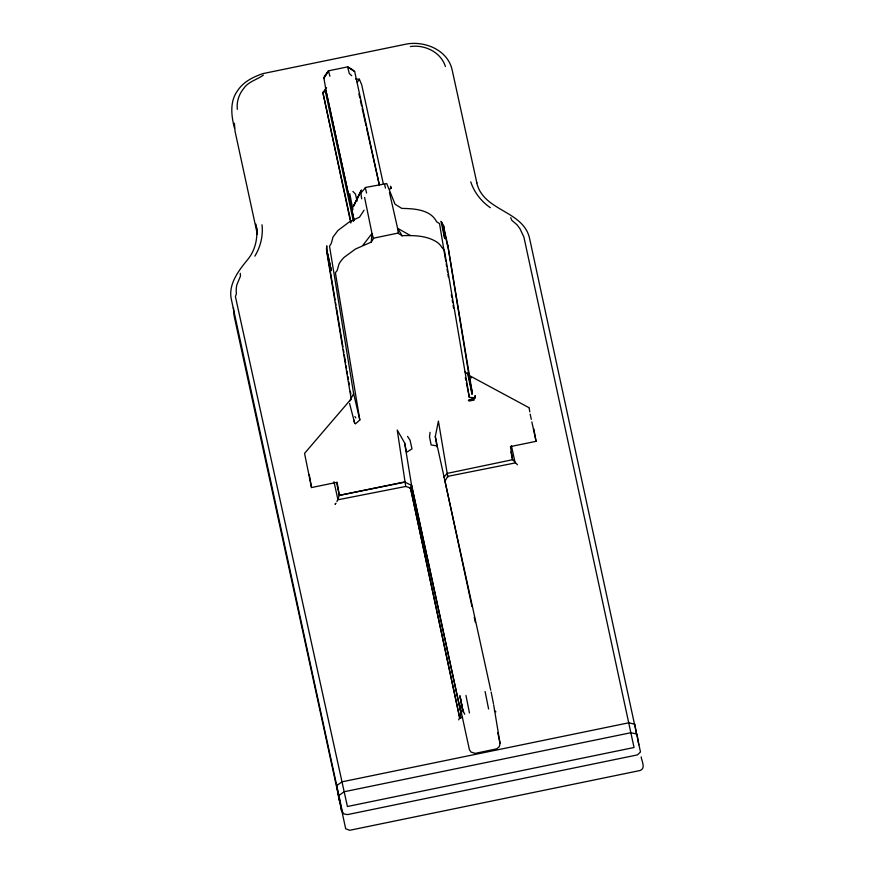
<?xml version="1.0" encoding="UTF-8"?>
<svg xmlns="http://www.w3.org/2000/svg" width="874" height="874" viewBox="0 0 874 874"><rect width="100%" height="100%" fill="white"/><g stroke="black" fill="none" stroke-linecap="round" stroke-linejoin="round"><path stroke-width="1.31" d="M351.25 399.626L351.272 397.714M529.141 407.765L469.677 375.744L464.924 371.734M234.374 123.245L235.073 131.428L257.393 234.494M233.424 307.659L234.057 315.601L345.711 828.803L349.742 830.278L639.997 770.529C646.126 768.53 641.571 760.861 641.166 756.873M329.891 76.246L328.493 70.816L323.937 78.037L328.493 70.816L347.623 66.872L354.669 71.537L379.185 184.196M354.615 71.45L347.623 66.872L349.272 73.449L351.719 75.71M472.255 392.415L472.026 394.119L447.783 245.496L443.446 225.514M350.201 400.063L304.545 453.387L311.515 487.55L337.156 482.273L339.331 495.372L336.938 501.61M355.379 423.923L359.826 420.001L335.387 272.721L337.156 270.547L339.014 264.003A51.774 23.707 -12.8 0 1 344.17 257.306L355.543 249.003L371.264 242.098L371.996 233.522L364.611 197.491M361.683 198.824L360.634 191.909M437.055 447.182L435.296 436.563L438.409 421.093L447.859 477.291M430.074 432.346L429.505 436.727L431.133 444.942L437.273 445.969L435.296 436.563M458.708 719.87L461.111 713.654L459.604 704.575L469.425 749.75L470.988 752.033L475.172 753.377L496.782 748.821L499.349 746.56L500.07 743.446L493.657 704.761M409.884 488.38L411.599 485.376L404.607 442.878L397.244 430.052L405.722 486.457L410.485 487.943L459.735 718.057L462.368 717.488M360.962 190.925L353.238 206.756L361.465 190.04L353.664 205.816M389.924 189.352L391.006 187.167L391.29 188.139M349.687 401.057L353.631 393.639L329.52 246.173L331.279 243.431L333.016 237.04L337.921 230.496L348.792 222.324L359.542 217.091L364.087 210.186M254.858 256.158C260.507 246.829 263.282 235.707 262.014 224.815M324.298 76.333L328.515 71.209M371.264 242.098L373.482 238.438L374.804 237.914L396.37 233.424A6.883 3.048 -12.2 0 1 398.271 233.336L402.226 235.838L397.583 228.256L389.454 192.389M357.248 82.309L359.345 79.206L355.598 78.988M350.802 223.001L322.888 92.578L326.548 87.564M362.819 245.365L371.996 233.522L373.482 238.438M443.926 477.171L447.117 473.402L512.601 459.702L517.463 464.771M360.481 193.449L365.354 187.921M263.347 75.12C257.076 79.763 248.271 81.533 243.573 88.645C238.897 94.37 236.428 101.952 237.346 109.337M350.944 222.018L322.888 92.578L325.259 90.951L325.773 87.651M322.888 92.578L325.259 90.951L353.413 221.34M474.822 398.675L468.398 400.379L475.063 397.692L475.128 395.78L475.063 397.692L469.36 397.43L466.399 382.856M365.179 187.517L386.734 183.562L394.764 203.5M533.817 428.872L536.068 441.326L510.427 446.603L512.601 459.702L510.919 451.945M336.523 482.437L339.331 495.372L404.848 481.88M459.921 717.674L462.575 717.128M339.331 495.372L404.891 482.153L411.599 485.376L461.111 713.654L411.599 485.376M405.722 486.457L337.954 499.775L333.977 481.716M468.977 401.046L474.189 400.074M410.409 46.551C424.709 44.377 440.944 52.156 445.401 66.511M401.57 235.685C413.468 235.314 426.239 235.412 436.672 241.934A50.9 23.38 -11.9 0 1 441.567 246.96L444.396 250.412L469.36 397.43M347.644 67.265L352.703 69.723M410.452 235.565L397.583 228.256L398.271 233.336M395.103 204.265L401.778 208.405C413.97 208.624 430.401 209.399 436.618 221.745L439.546 223.646L445.762 261.129M490.325 207.695C481.301 201.413 474.145 192.356 470.758 181.847M495.929 711.862L494.345 710.584M352.899 191.417L355.467 194.115L357.084 201.086M407.557 436.377L410.037 440.201L412.004 448.886L406.574 452.295L404.607 442.878M354.92 416.57L355.805 417.903M323.937 77.775L324.188 78.605M464.728 714.287L462.75 709.906L460.434 698.337M359.345 79.206L361.716 84.8L383.26 183.529M390.514 186.249L391.41 188.434M510.733 217.648L511.716 220.215L517.124 224.913L519.921 228.66L523.897 237.018L634.043 747.51L347.415 806.505L235.39 296.483L236.395 293.872L236.231 291.566A31.246 27.706 -8.6 0 1 236.887 284.738L240.492 276.042L240.274 273.311M476.691 182.458C482.885 211.475 523.45 210.142 529.633 238.613L640.489 751.99L637.408 754.907L347.524 814.601L343.897 813.923L342.368 811.662L231.435 299.76C227.819 284.411 238.744 270.481 247.757 259.48C254.979 250.783 257.775 238.897 256.639 227.753M352.91 209.531L349.731 193.58M443.992 227.633L443.337 225.033M353.741 419.738L354.702 423.224L349.556 403.449M476.843 182.885L452.24 70.313C448.078 50.364 425.638 40.892 406.989 43.951L262.943 73.602C253.154 76.923 243.289 81.828 237.499 90.798C229.556 101.635 231.304 116.056 234.516 128.238M384.593 184.392L385.478 188.052M365.463 188.336L366.577 193.001M353.631 393.639L359.826 420.001M447.707 246.402L443.074 225.678L444.068 227.983M358.919 93.933L359.815 97.943M360.405 100.543L361.607 105.907M362.186 108.485L366.064 125.823M366.632 128.336L379.392 185.244M329.935 264.188L326.745 249.942L326.756 245.823L326.515 249.046M330.514 266.778L331.377 270.667L326.745 249.942L335.07 299.782M468.431 375.317L472.189 392.262L447.761 244.993M490.751 690.22L437.645 447.717M530.179 414.156L531.294 419.334M531.862 421.923L536.068 441.326M511.432 445.729L515.157 462.947L447.674 476.363L444.997 481.17L471.96 606.545M474.254 617.219L475.401 622.55M497.765 732.816L500.07 743.446M467.503 372.936L472.026 394.119M410.485 487.943L459.735 718.057M491.133 692.011L493.449 703.581M485.092 691.487L488.599 709.011M465.962 695.42L469.469 712.955M465.318 377.557L465.864 380.201M463.165 712.004L459.866 695.671L462.958 711.086M309.276 474.811L311.515 487.55M335.518 302.47L335.966 305.168M336.424 307.856L342.947 346.923M343.395 349.611L343.853 352.309M344.301 354.997L345.656 363.081M346.104 365.78L346.552 368.467M347 371.166L347.448 373.853M347.907 376.552L348.355 379.25M348.802 381.938L349.25 384.636M350.376 391.366L350.835 394.065M529.786 411.818L529.218 408.3M446.199 263.817L446.647 266.494M447.095 269.17L447.532 271.847M447.98 274.523L448.428 277.2M451.312 294.604L451.76 297.28M452.197 299.968L452.645 302.644M453.093 305.321L453.53 307.998M324.079 79.031L325.74 88.995M326.745 251.767L351.108 398.566M257.459 233.271L255.951 224.159M638.774 744.79L637.037 734.127L630.853 732.729L344.203 791.735L338.872 795.493L341.319 810.482M636.327 733.046L634.885 724.218L628.712 722.82L342.04 781.826L336.719 785.573L339.178 800.573M326.494 248.577L326.679 251.33M335.474 503.828L335.113 504.374L335.856 503.271L335.474 503.828M442.43 223.296L441.009 221.319L444.735 238.624L442.43 223.296M470.944 377.175L470.529 376.53L471.261 377.95L470.944 377.175M354.156 220.543L325.805 89.946L354.112 220.499"/></g></svg>
